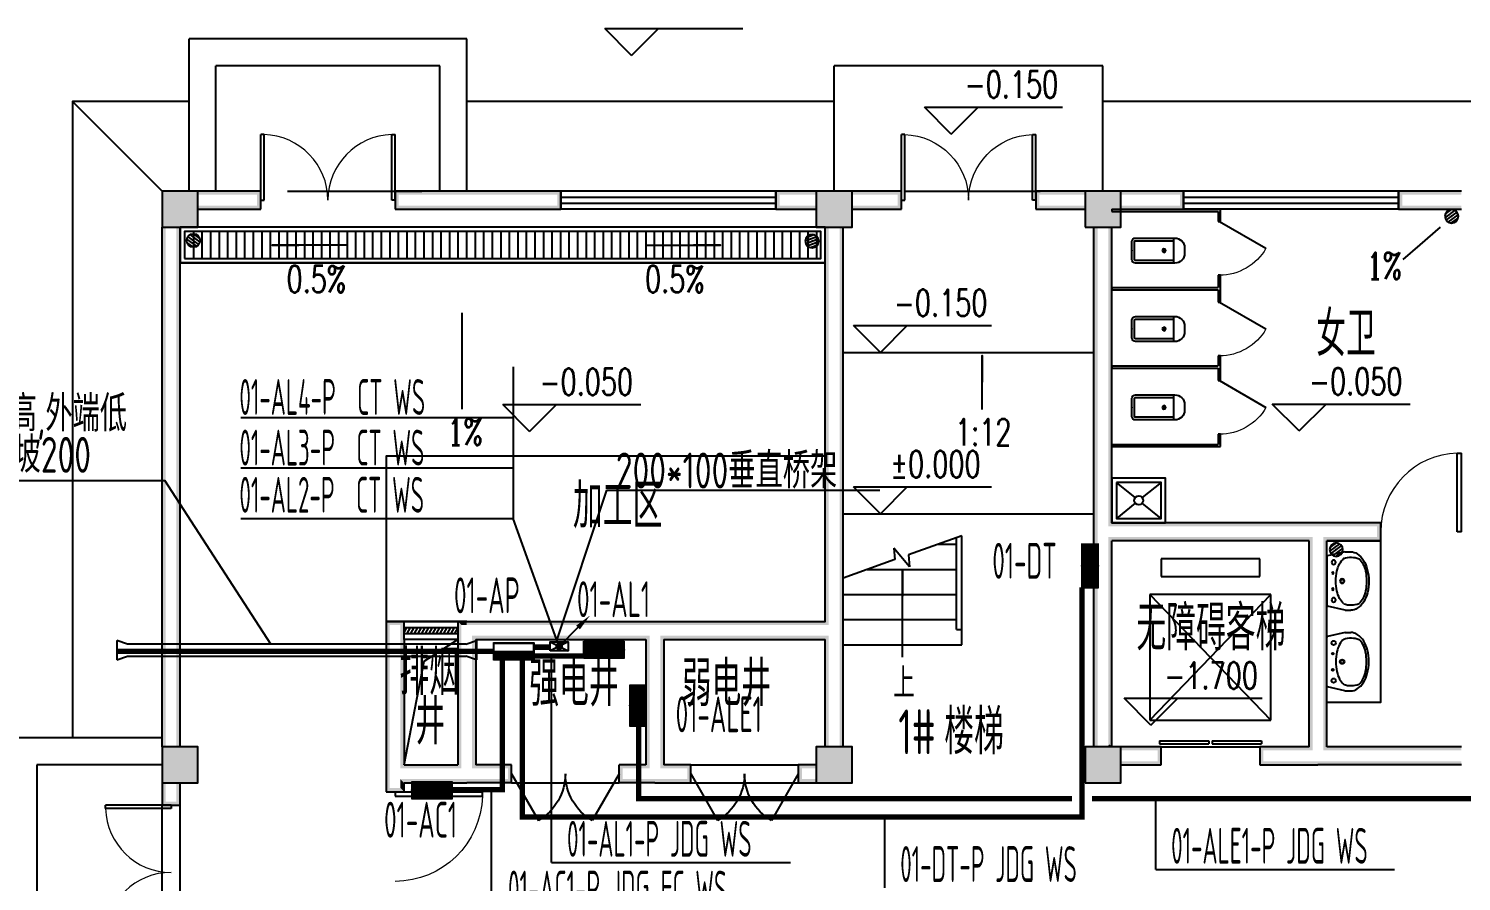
# Model space of a CAD drawing. Extents: x 6250600 to 6678662, y -692028 to -290561.
# Drawn here: x 6483806 to 6499796, y -579303 to -569790 of the extents above; entities that cross this region are included whole.
import ezdxf
from ezdxf.enums import TextEntityAlignment as Align

# ---------------------------------------------------------------- set-up
doc = ezdxf.new("R2010")
doc.units = 0
doc.header["$LTSCALE"] = 1000
doc.header["$MEASUREMENT"] = 0
doc.linetypes.add('DASH', pattern=[0.35, 0.25, -0.1])
doc.linetypes.add('DASHEDX2', pattern=[1.5, 1, -0.5])
doc.layers.get('0').update_dxf_attribs({"linetype": 'CONTINUOUS'})
for name, color, linetype in [('EQUIP-箱柜', 3, 'CONTINUOUS'), ('LWIRE', 4, 'CONTINUOUS'), ('PUB_HATCH', 8, 'CONTINUOUS'), ('SIG_TEXT', 7, 'CONTINUOUS'), ('SYST', 7, 'CONTINUOUS'), ('WIRE-照明', 1, 'CONTINUOUS'), ('建筑底图', 251, 'CONTINUOUS'), ('排水', 221, 'CONTINUOUS'), ('电信', 7, 'CONTINUOUS')]:
    doc.layers.add(name, color=color, linetype=linetype)
doc.styles.add('_TCH_AXIS', font='COMPLEX', dxfattribs={"bigfont": 'GBCBIG'})
doc.styles.add('_TCH_DIM', font='SIMPLEX', dxfattribs={"bigfont": 'GBCBIG'})
doc.styles.add('_TEL_DIM', font='sceie.shx', dxfattribs={"width": 0.8, "height": 3.5, "bigfont": 'sceic.shx'})
doc.styles.add('SCEI', font='sceie.shx', dxfattribs={"width": 0.8, "height": 400, "bigfont": 'sceic.shx'})
doc.styles.add('schuco', font='sceie.shx', dxfattribs={"width": 0.7, "bigfont": 'sceic.shx'})
doc.styles.get("Standard").update_dxf_attribs({"font": 'GBENOR', "bigfont": 'GBCBIG'})

# ---------------------------------------------------------------- blocks, each defined once
blk = doc.blocks.new('*X35')
at = {"color": 0}
for p, q in [((-250, 33), (-83, 200)), ((-250, 68), (-118, 200)), ((-250, 104), (-154, 200)), ((-250, 139), (-189, 200)), ((-250, 174), (-224, 200)), ((-247, 0), (-47, 200)), ((-212, 0), (-12, 200)), ((-177, 0), (23, 200)), ((-141, 0), (59, 200)), ((-106, 0), (94, 200)), ((-71, 0), (129, 200)), ((-35, 0), (165, 200)), ((0, 0), (200, 200)), ((35, 0), (235, 200)), ((71, 0), (250, 179)), ((106, 0), (250, 144)), ((141, 0), (250, 109)), ((177, 0), (250, 73)), ((212, 0), (250, 38)), ((247, 0), (250, 3))]:
    blk.add_line(p, q, dxfattribs=at)
blk = doc.blocks.new('$equip$00002943')
for p, q in [((-0.75, 0.6), (-0.75, 0)), ((0.75, 0.6), (-0.75, 0.6)), ((0.75, 0), (0.75, 0.6)), ((-0.75, 0), (0.75, 0))]:
    blk.add_line(p, q)
for points, const_width in [([(-0.75, 0.3), (0.75, 0.3)], 0.6), ([(-0.75, 0.6), (-0.75, 0), (0.75, 0), (0.75, 0.6), (-0.75, 0.6), (-0.75, 0)], 0.0667)]:
    blk.add_lwpolyline(points, dxfattribs=dict(const_width=const_width))
for p in [(0, 0.6), (-0.75, 0.3), (0, 0), (0.75, 0.3)]:
    blk.add_point(p)
at = {"xscale": 0.00300000000061118, "yscale": 0.00300000000061118, "zscale": 0.00300000000061118}
blk.add_blockref('*X35', (0, 0), dxfattribs=at)
at = {"color": 7, "style": '_TEL_DIM', "flags": 1}
for tag in ['A', 'REMARK']:
    blk.add_attdef(tag, text='', height=0.00002, dxfattribs=at).set_placement((0, 0), align=Align.MIDDLE_CENTER)
blk = doc.blocks.new('*X67')
at = {"color": 0}
for p, q in [((-250, 33), (-183, 100)), ((-250, 68), (-218, 100)), ((-247, 0), (-147, 100)), ((-212, 0), (-112, 100)), ((-177, 0), (-77, 100)), ((-141, 0), (-41, 100)), ((-106, 0), (-6, 100)), ((-71, 0), (29, 100)), ((-35, 0), (65, 100)), ((0, 0), (100, 100)), ((35, 0), (135, 100)), ((71, 0), (171, 100)), ((106, 0), (206, 100)), ((141, 0), (241, 100)), ((177, 0), (250, 73)), ((212, 0), (250, 38)), ((247, 0), (250, 3))]:
    blk.add_line(p, q, dxfattribs=at)
blk = doc.blocks.new('$equip$00002929')
for p, q in [((-0.75, 0.6), (-0.75, 0)), ((0.75, 0.6), (-0.75, 0.6)), ((0.75, 0), (0.75, 0.6)), ((-0.75, 0.3), (0.75, 0.3)), ((-0.75, 0), (0.75, 0))]:
    blk.add_line(p, q)
for points, const_width in [([(-0.75, 0.6), (-0.75, 0), (0.75, 0), (0.75, 0.6), (-0.75, 0.6), (-0.75, 0)], 0.0667), ([(-0.75, 0.15), (0.75, 0.15)], 0.3)]:
    blk.add_lwpolyline(points, dxfattribs=dict(const_width=const_width))
for p in [(0, 0.6), (-0.75, 0.3), (0, 0), (0.75, 0.3)]:
    blk.add_point(p)
at = {"xscale": 0.00300000000061118, "yscale": 0.00300000000061118, "zscale": 0.00300000000061118}
blk.add_blockref('*X67', (0, 0), dxfattribs=at)
at = {"color": 7, "style": '_TEL_DIM', "flags": 1}
for tag in ['A', 'REMARK']:
    blk.add_attdef(tag, text='', height=0.00002, dxfattribs=at).set_placement((0, 0), align=Align.MIDDLE_CENTER)
blk = doc.blocks.new('$TelecSys$00000079')
for p, q in [((0.7, 0.7), (0, 0)), ((0.104, 0.104), (0.104, 0.104)), ((-0.104, -0.104), (-0.104, -0.104))]:
    blk.add_line(p, q)
at = {"const_width": 0.142}
blk.add_lwpolyline([(-0.071, 0, 1), (0.071, 0, 1)], format="xyb", close=True, dxfattribs=at)
blk.add_solid([(0.63, 0.77), (0.77, 0.63), (1.15, 1.15)])
at = {"width": 0.8, "flags": 9}
blk.add_attdef('A', (0, 0), '', height=0.00002, dxfattribs=at)
blk = doc.blocks.new('_LV12')
for p, q in [((-250, -50), (-39, -219)), ((39, -219), (250, -50)), ((-250, -450), (-39, -281)), ((39, -281), (250, -450))]:
    blk.add_line(p, q)
for points in [[(300, -500), (300, 0), (-300, 0), (-300, -500)], [(250, -450), (250, -50), (-250, -50), (-250, -450)]]:
    blk.add_lwpolyline(points, close=True)
blk.add_circle((0, -250), 50)
blk = doc.blocks.new('$plan$00000344')
for p, q in [((-280, -10), (-280, 0)), ((280, 0), (280, -10)), ((-251, -189), (-251, -186)), ((-248, -183), (-250, -185))]:
    blk.add_line(p, q)
for points in [[(-280, 0), (280, 0)], [(-326, -200), (-280, -5)], [(326, -204), (280, -5)]]:
    blk.add_lwpolyline(points)
for points in [[(253, -188, 0.098208), (193, -141, 0.066287), (110, -111, 0.052428), (0, -100, 0.052428), (-110, -111, 0.066287), (-193, -141, 0.093876), (-251, -186, 0.171377)], [(-326, -200, 0.008223), (-326, -204, 0.149285)], [(-326, -266, 0.149285), (-304, -337, 0.107079), (-231, -408, 0.075625), (-131, -450, 0.062436), (-1, -467, 0.062436), (130, -452, 0.075625), (230, -410, 0.107079), (304, -339, 0.149285), (326, -268, 0.005205), (326, -266, 0.086596)], [(-250, -358, 0.091341), (-193, -401, 0.066287), (-110, -431, 0.052428), (0, -442, 0.052428), (110, -431, 0.066287), (193, -401, 0.091756), (250, -358, 0.171377)]]:
    blk.add_lwpolyline(points, format="xyb")
at = {"flags": 128}
for points in [[(-326, -204), (-326, -268)], [(326, -204), (326, -268)]]:
    blk.add_lwpolyline(points, dxfattribs=at)
for points in [[(-253, -188, 0.172546), (-250, -358, 0.726395)], [(253, -188, -0.172546), (250, -358, -0.726395)]]:
    blk.add_lwpolyline(points, format="xyb", dxfattribs=at)
for centre, radius in [((-210, -75), 24), ((-210, -75), 24), ((-210, -75), 24), ((-90, -65), 10), ((0, -170), 25), ((90, -65), 10), ((210, -75), 24)]:
    blk.add_circle(centre, radius)
at = {"lineweight": 13}
blk.add_circle((0, -170), 15, dxfattribs=at)
blk.add_arc((-250, -186), 1, 131.3224, 180)
blk = doc.blocks.new('$lvtry$00000171')
at = {"layer": '排水'}
for p, q in [((-74, 11), (-11, 74)), ((-70, -27), (27, 70)), ((-53, -53), (53, 53)), ((-27, -70), (70, 27)), ((11, -74), (74, -11))]:
    blk.add_line(p, q, dxfattribs=at)
blk.add_circle((0, 0), 75, dxfattribs=at)
blk.add_point((0, 0), dxfattribs=at)
blk = doc.blocks.new('$lvtry$00000200')
at = {"color": 0}
for p, q in [((-110, -40), (-110, -470)), ((100, -30), (-100, -30)), ((110, -470), (110, -40))]:
    blk.add_line(p, q, dxfattribs=at)
blk.add_lwpolyline([(100, 0), (-100, 0, 0.414214), (-140, -40), (-140, -480, 0.414214), (-30, -590), (30, -590, 0.414214), (140, -480), (140, -40, 0.414214)], format="xyb", close=True, dxfattribs=at)
blk.add_lwpolyline([(140, -470), (-140, -470)], dxfattribs=at)
blk.add_circle((0, -359), 20, dxfattribs=at)
for centre, start, end in [((-100, -40), 90, 180), ((100, -40), 0, 90)]:
    blk.add_arc(centre, 10, start, end, dxfattribs=at)
for p in [(0, 0), (0, -359)]:
    blk.add_point(p, dxfattribs=at)
blk = doc.blocks.new('$TCHSYS$APDOOR2D')
blk.add_line((0.5, 0), (0, 0.866))
at = {"lineweight": 13}
blk.add_arc((0.5, 0), 1, 120, 180, dxfattribs=at)
blk = doc.blocks.new('$WINLIB2D$00000039')
at = {"color": 0}
for points in [[(-0.5, 0.5), (-0.5, -0.5)], [(0.5, 0.5), (-0.5, 0.5)], [(0.5, -0.5), (0.5, 0.5)], [(-0.5, 0.167), (0.5, 0.167)], [(-0.452, -0.167), (-0.5, 0.084)], [(-0.384, -0.167), (-0.448, 0.167)], [(-0.316, -0.167), (-0.38, 0.167)], [(-0.248, -0.167), (-0.312, 0.167)], [(-0.18, -0.167), (-0.244, 0.167)], [(-0.112, -0.167), (-0.176, 0.167)], [(-0.044, -0.167), (-0.108, 0.167)], [(0.024, -0.167), (-0.04, 0.167)], [(0.092, -0.167), (0.028, 0.167)], [(0.16, -0.167), (0.096, 0.167)], [(0.228, -0.167), (0.164, 0.167)], [(0.296, -0.167), (0.232, 0.167)], [(0.364, -0.167), (0.3, 0.167)], [(0.432, -0.167), (0.368, 0.167)], [(0.5, -0.167), (0.436, 0.167)], [(-0.5, -0.167), (0.5, -0.167)], [(0.5, -0.5), (-0.5, -0.5)]]:
    blk.add_lwpolyline(points, dxfattribs=at)
blk = doc.blocks.new('$TCHSYS$LDOR22D')
for p, q in [((-0.517, 0.833), (-0.017, 0.833)), ((-0.517, 0.833), (-0.517, 0.667)), ((-0.017, 0.833), (-0.017, 0.667)), ((0.017, 0.833), (0.017, 0.667)), ((0.017, 0.833), (0.517, 0.833)), ((0.517, 0.833), (0.517, 0.667)), ((-0.517, 0.667), (-0.017, 0.667)), ((0.017, 0.667), (0.517, 0.667)), ((-0.5, 0.5), (0.5, 0.5))]:
    blk.add_line(p, q)
blk = doc.blocks.new('_FZH')
blk.add_lwpolyline([(-0.5, -0.5), (0.5, -0.5), (0.5, 0.5), (-0.5, 0.5)], close=True)
at = {"layer": 'PUB_HATCH'}
blk.add_solid([(-0.5, -0.5), (0.5, -0.5), (-0.5, 0.5), (0.5, 0.5)], dxfattribs=at)
blk = doc.blocks.new('$DorLib2D$00000002')
for p, q in [((-0.5, 0), (-0.5, 0.4875)), ((-0.475, 0.4875), (-0.5, 0.4875)), ((-0.475, 0), (-0.475, 0.4875)), ((0.475, 0), (0.475, 0.4875)), ((0.475, 0.4875), (0.5, 0.4875)), ((0.5, 0), (0.5, 0.4875)), ((-0.5, 0), (-0.475, 0)), ((0.5, 0), (0.475, 0))]:
    blk.add_line(p, q)
at = {"lineweight": 13}
for centre, start, end in [((-0.4875, 0), 0, 88.53072), ((0.4875, 0), 91.46928, 180)]:
    blk.add_arc(centre, 0.4875, start, end, dxfattribs=at)
blk = doc.blocks.new('$DorLib2D$00000231')
at = {"color": 0}
for p, q in [((-0.5, 0), (-0.25, 0.433)), ((0.5, 0), (0.25, 0.433))]:
    blk.add_line(p, q, dxfattribs=at)
for centre, start, end in [((-0.5, 0), 0, 60), ((0.5, 0), 120, 180)]:
    blk.add_arc(centre, 0.5, start, end, dxfattribs=at)
blk = doc.blocks.new('$DorLib2D$00000001')
for p, q in [((0.45, 0.975), (0.5, 0.975)), ((0.45, 0), (0.45, 0.975)), ((0.5, 0), (0.5, 0.975)), ((0.5, 0), (0.45, 0))]:
    blk.add_line(p, q)
at = {"lineweight": 13}
blk.add_arc((0.475, 0), 0.975, 91.4693, 180, dxfattribs=at)
blk = doc.blocks.new('$WINLIB2D$00000001')
at = {"color": 0}
for points in [[(-0.5, 0.5), (-0.5, -0.5)], [(-0.5, 0.5), (0.5, 0.5)], [(0.5, -0.5), (0.5, 0.5)], [(0.5, 0.1667), (-0.5, 0.1667)], [(0.5, -0.1667), (-0.5, -0.1667)], [(-0.5, -0.5), (0.5, -0.5)]]:
    blk.add_lwpolyline(points, dxfattribs=at)

msp = doc.modelspace()

# ---------------------------------------------------------------- hatches: boundary and pattern name
at = {"layer": '建筑底图'}
for points in [[(6485695.6, -571602.9), (6485295.6, -571602.9), (6485335.6, -571642.9), (6485655.6, -571642.9)], [(6485295.6, -571602.9), (6485295.6, -572002.9), (6485335.6, -571962.9), (6485335.6, -571642.9)], [(6485695.6, -572002.9), (6485695.6, -571602.9), (6485655.6, -571642.9), (6485655.6, -571962.9)], [(6485695.6, -571602.9), (6485695.6, -571642.9), (6486355.6, -571642.9), (6486395.6, -571602.9)], [(6486395.6, -571802.9), (6486395.6, -571602.9), (6486355.6, -571642.9), (6486355.6, -571762.9)], [(6489745.9, -571602.9), (6487895.6, -571602.9), (6487935.6, -571642.9), (6489705.9, -571642.9)], [(6487895.6, -571602.9), (6487895.6, -571802.9), (6487935.6, -571762.9), (6487935.6, -571642.9)], [(6489745.9, -571802.9), (6489745.9, -571602.9), (6489705.9, -571642.9), (6489705.9, -571762.9)], [(6492595.6, -571642.9), (6492595.6, -571602.9), (6492145.9, -571602.9), (6492185.9, -571642.9)], [(6492145.9, -571602.9), (6492145.9, -571802.9), (6492185.9, -571762.9), (6492185.9, -571642.9)], [(6492995.6, -571602.9), (6492595.6, -571602.9), (6492635.6, -571642.9), (6492955.6, -571642.9)], [(6492595.6, -571602.9), (6492595.6, -572002.9), (6492635.6, -571962.9), (6492635.6, -571642.9)], [(6492995.6, -572002.9), (6492995.6, -571602.9), (6492955.6, -571642.9), (6492955.6, -571962.9)], [(6492995.6, -571602.9), (6492995.6, -571642.9), (6493505.6, -571642.9), (6493545.6, -571602.9)], [(6493545.6, -571802.9), (6493545.6, -571602.9), (6493505.6, -571642.9), (6493505.6, -571762.9)], [(6495595.6, -571642.9), (6495595.6, -571602.9), (6495045.6, -571602.9), (6495085.6, -571642.9)], [(6495045.6, -571602.9), (6495045.6, -571802.9), (6495085.6, -571762.9), (6495085.6, -571642.9)], [(6495995.6, -571602.9), (6495595.6, -571602.9), (6495635.6, -571642.9), (6495955.6, -571642.9)], [(6495595.6, -571602.9), (6495595.6, -572002.9), (6495635.6, -571962.9), (6495635.6, -571642.9)], [(6495995.6, -572002.9), (6495995.6, -571602.9), (6495955.6, -571642.9), (6495955.6, -571962.9)], [(6495995.6, -571602.9), (6495995.6, -571642.9), (6496655.6, -571642.9), (6496695.6, -571602.9)], [(6496695.6, -571802.9), (6496695.6, -571602.9), (6496655.6, -571642.9), (6496655.6, -571762.9)], [(6499795.6, -571642.9), (6499795.6, -571602.9), (6499095.6, -571602.9), (6499135.6, -571642.9)], [(6499095.6, -571602.9), (6499095.6, -571802.9), (6499135.6, -571762.9), (6499135.6, -571642.9)], [(6485695.6, -571762.9), (6485695.6, -571802.9), (6486395.6, -571802.9), (6486355.6, -571762.9)], [(6487895.6, -571802.9), (6489745.9, -571802.9), (6489705.9, -571762.9), (6487935.6, -571762.9)], [(6492595.6, -571802.9), (6492595.6, -571762.9), (6492185.9, -571762.9), (6492145.9, -571802.9)], [(6492995.6, -571762.9), (6492995.6, -571802.9), (6493545.6, -571802.9), (6493505.6, -571762.9)], [(6495595.6, -571802.9), (6495595.6, -571762.9), (6495085.6, -571762.9), (6495045.6, -571802.9)], [(6495995.6, -571762.9), (6495995.6, -571802.9), (6496695.6, -571802.9), (6496655.6, -571762.9)], [(6499795.6, -571802.9), (6499795.6, -571762.9), (6499135.6, -571762.9), (6499095.6, -571802.9)], [(6485295.6, -572002.9), (6485695.6, -572002.9), (6485655.6, -571962.9), (6485335.6, -571962.9)], [(6485335.6, -572002.9), (6485295.6, -572002.9), (6485295.6, -577802.9), (6485335.6, -577802.9)], [(6485495.6, -572002.9), (6485455.6, -572002.9), (6485455.6, -577802.9), (6485495.6, -577802.9)], [(6492595.6, -572002.9), (6492995.6, -572002.9), (6492955.6, -571962.9), (6492635.6, -571962.9)], [(6492735.6, -572002.9), (6492695.6, -572002.9), (6492695.6, -576402.9), (6492735.6, -576442.9)], [(6492895.6, -572002.9), (6492855.6, -572002.9), (6492855.6, -576502.9), (6492895.6, -576502.9)], [(6495595.6, -572002.9), (6495995.6, -572002.9), (6495955.6, -571962.9), (6495635.6, -571962.9)], [(6495735.6, -572002.9), (6495695.6, -572002.9), (6495695.6, -575402.9), (6495735.6, -575402.9)], [(6495895.6, -572002.9), (6495855.6, -572002.9), (6495855.6, -575342.9), (6495895.6, -575302.9)], [(6497895.6, -575302.9), (6495895.6, -575302.9), (6495855.6, -575342.9), (6497895.6, -575342.9)], [(6498195.6, -575302.9), (6497895.6, -575302.9), (6497895.6, -575342.9), (6498195.6, -575342.9)], [(6498895.6, -575302.9), (6498195.6, -575302.9), (6498195.6, -575342.9), (6498855.6, -575342.9)], [(6498895.6, -575502.9), (6498895.6, -575302.9), (6498855.6, -575342.9), (6498855.6, -575462.9)], [(6495695.6, -577802.9), (6495735.6, -577802.9), (6495735.6, -575402.9), (6495695.6, -575402.9)], [(6497895.6, -575502.9), (6495895.6, -575502.9), (6495855.6, -575462.9), (6497895.6, -575462.9)], [(6495855.6, -577802.9), (6495895.6, -577802.9), (6495895.6, -575502.9), (6495855.6, -575462.9)], [(6498095.6, -575502.9), (6497895.6, -575502.9), (6497895.6, -575462.9), (6498135.6, -575462.9)], [(6498095.6, -577802.9), (6498095.6, -575502.9), (6498135.6, -575462.9), (6498135.6, -577842.9)], [(6498295.6, -577802.9), (6498295.6, -575502.9), (6498255.6, -575462.9), (6498255.6, -577842.9)], [(6498295.6, -575502.9), (6498895.6, -575502.9), (6498855.6, -575462.9), (6498255.6, -575462.9)], [(6487795.6, -576402.9), (6487795.6, -578002.9), (6487835.6, -578002.9), (6487835.6, -576442.9)], [(6487995.6, -576402.9), (6487795.6, -576402.9), (6487835.6, -576442.9), (6487955.6, -576442.9)], [(6487995.6, -576602.9), (6487995.6, -576402.9), (6487955.6, -576442.9), (6487955.6, -576562.9)], [(6488695.6, -576402.9), (6488595.6, -576402.9), (6488635.6, -576442.9), (6488695.6, -576442.9)], [(6488595.6, -576402.9), (6488595.6, -576602.9), (6488635.6, -576562.9), (6488635.6, -576442.9)], [(6488695.6, -576402.9), (6490795.6, -576402.9), (6490795.6, -576442.9), (6488695.6, -576442.9)], [(6490795.6, -576402.9), (6492695.6, -576402.9), (6492735.6, -576442.9), (6490795.6, -576442.9)], [(6487995.6, -576602.9), (6487995.6, -578002.9), (6487955.6, -578042.9), (6487955.6, -576562.9)], [(6488595.6, -576602.9), (6488595.6, -578002.9), (6488635.6, -578042.9), (6488635.6, -576562.9)], [(6488795.6, -576602.9), (6490695.6, -576602.9), (6490735.6, -576562.9), (6488755.6, -576562.9)], [(6488795.6, -576602.9), (6488795.6, -578002.9), (6488755.6, -578042.9), (6488755.6, -576562.9)], [(6490695.6, -576602.9), (6490695.6, -578002.9), (6490735.6, -578042.9), (6490735.6, -576562.9)], [(6490895.6, -576602.9), (6492695.6, -576602.9), (6492735.6, -576562.9), (6490855.6, -576562.9)], [(6490895.6, -576602.9), (6490895.6, -578002.9), (6490855.6, -578042.9), (6490855.6, -576562.9)], [(6492695.6, -577802.9), (6492735.6, -577802.9), (6492735.6, -576562.9), (6492695.6, -576602.9)], [(6492855.6, -577802.9), (6492895.6, -577802.9), (6492895.6, -576502.9), (6492855.6, -576502.9)], [(6485695.6, -577802.9), (6485295.6, -577802.9), (6485335.6, -577842.9), (6485655.6, -577842.9)], [(6485295.6, -577802.9), (6485295.6, -578202.9), (6485335.6, -578162.9), (6485335.6, -577842.9)], [(6485695.6, -578202.9), (6485695.6, -577802.9), (6485655.6, -577842.9), (6485655.6, -578162.9)], [(6492995.6, -577802.9), (6492595.6, -577802.9), (6492635.6, -577842.9), (6492955.6, -577842.9)], [(6492595.6, -577802.9), (6492595.6, -578202.9), (6492635.6, -578162.9), (6492635.6, -577842.9)], [(6492995.6, -578202.9), (6492995.6, -577802.9), (6492955.6, -577842.9), (6492955.6, -578162.9)], [(6495995.6, -577802.9), (6495595.6, -577802.9), (6495635.6, -577842.9), (6495955.6, -577842.9)], [(6495595.6, -577802.9), (6495595.6, -578202.9), (6495635.6, -578162.9), (6495635.6, -577842.9)], [(6495839, -577802.9), (6495895.6, -577802.9), (6495867.3, -577774.7)], [(6495995.6, -578202.9), (6495995.6, -577802.9), (6495955.6, -577842.9), (6495955.6, -578162.9)], [(6495995.6, -577802.9), (6495995.6, -577842.9), (6496405.6, -577842.9), (6496445.6, -577802.9)], [(6496445.6, -578002.9), (6496445.6, -577802.9), (6496405.6, -577842.9), (6496405.6, -577962.9)], [(6498095.6, -577802.9), (6497545.6, -577802.9), (6497585.6, -577842.9), (6498135.6, -577842.9)], [(6497545.6, -577802.9), (6497545.6, -578002.9), (6497585.6, -577962.9), (6497585.6, -577842.9)], [(6499795.6, -577842.9), (6499795.6, -577802.9), (6498295.6, -577802.9), (6498255.6, -577842.9)], [(6487795.6, -578002.9), (6487795.6, -578302.9), (6487835.6, -578262.9), (6487835.6, -578002.9)], [(6487995.6, -578002.9), (6488595.6, -578002.9), (6488635.6, -578042.9), (6487955.6, -578042.9)], [(6489195.7, -578002.9), (6488795.6, -578002.9), (6488755.6, -578042.9), (6489195.7, -578042.9)], [(6489195.7, -578202.9), (6489195.7, -578002.9), (6489155.7, -578002.9), (6489155.7, -578202.9)], [(6490695.6, -578002.9), (6490395.7, -578002.9), (6490395.7, -578042.9), (6490735.6, -578042.9)], [(6490395.7, -578202.9), (6490395.7, -578002.9), (6490435.7, -578002.9), (6490435.7, -578202.9)], [(6491195.7, -578002.9), (6490895.6, -578002.9), (6490855.6, -578042.9), (6491155.7, -578042.9)], [(6491195.7, -578202.9), (6491195.7, -578002.9), (6491155.7, -578042.9), (6491155.7, -578162.9)], [(6492595.6, -578042.9), (6492595.6, -578002.9), (6492395.7, -578002.9), (6492435.7, -578042.9)], [(6492395.7, -578002.9), (6492395.7, -578202.9), (6492435.7, -578162.9), (6492435.7, -578042.9)], [(6495995.6, -577962.9), (6495995.6, -578002.9), (6496445.6, -578002.9), (6496405.6, -577962.9)], [(6497545.6, -578002.9), (6498195.6, -578002.9), (6498195.6, -577962.9), (6497585.6, -577962.9)], [(6499795.6, -578002.9), (6499795.6, -577962.9), (6498195.6, -577962.9), (6498195.6, -578002.9)], [(6485295.6, -578202.9), (6485695.6, -578202.9), (6485655.6, -578162.9), (6485335.6, -578162.9)], [(6487995.6, -578302.9), (6487995.6, -578202.9), (6487955.6, -578162.9), (6487955.6, -578262.9)], [(6487995.6, -578202.9), (6488695.6, -578202.9), (6488695.6, -578162.9), (6487955.6, -578162.9)], [(6489195.7, -578202.9), (6488695.6, -578202.9), (6488695.6, -578162.9), (6489195.7, -578162.9)], [(6490795.6, -578202.9), (6490395.7, -578202.9), (6490395.7, -578162.9), (6490795.6, -578162.9)], [(6490795.6, -578202.9), (6491195.7, -578202.9), (6491155.7, -578162.9), (6490795.6, -578162.9)], [(6492595.6, -578202.9), (6492595.6, -578162.9), (6492435.7, -578162.9), (6492395.7, -578202.9)], [(6492595.6, -578202.9), (6492995.6, -578202.9), (6492955.6, -578162.9), (6492635.6, -578162.9)], [(6495595.6, -578202.9), (6495995.6, -578202.9), (6495955.6, -578162.9), (6495635.6, -578162.9)], [(6485335.6, -578202.9), (6485295.6, -578202.9), (6485295.6, -578452.9), (6485335.6, -578412.9)], [(6485495.6, -578202.9), (6485455.6, -578202.9), (6485455.6, -578412.9), (6485495.6, -578452.9)], [(6487795.6, -578302.9), (6487995.6, -578302.9), (6487955.6, -578262.9), (6487835.6, -578262.9)], [(6485295.6, -578452.9), (6485495.6, -578452.9), (6485455.6, -578412.9), (6485335.6, -578412.9)]]:
    msp.add_hatch(color=256, dxfattribs=at).paths.add_polyline_path(points)
h = msp.add_hatch(dxfattribs=at)
h.set_pattern_fill('LINE', color=256, scale=100, angle=90)
h.set_pattern_definition([(90, (-38067824.63, -1652072.31), (-95.25, 6e-15), [])])
h.paths.add_polyline_path([(6492645.6, -572052.9), (6485645.6, -572052.9), (6485645.6, -572352.9), (6492645.6, -572352.9)])

# ---------------------------------------------------------------- linework, layer by layer
at = {"color": 3}
for p in [(6480255.7, -574829.2), (6486507.1, -576656.6)]:
    msp.add_line(p, (6485326.3, -574829.2), dxfattribs=at)
for p, q in [((6490255.7, -574936.9), (6493303.9, -574936.9)), ((6489626.7, -576631.3), (6489826.7, -576731.3)), ((6489826.7, -576631.3), (6489626.7, -576731.3))]:
    msp.add_line(p, q)
msp.add_lwpolyline([(6489626.7, -576731.3), (6489626.7, -576631.3), (6489826.7, -576631.3), (6489826.7, -576731.3)], close=True)
at = {"layer": 'SIG_TEXT', "linetype": 'ByBlock'}
for p, q in [((6489213.5, -573561.4), (6489213.5, -575255.4)), ((6486172.8, -574126), (6489213.5, -574126)), ((6486172.8, -574690.7), (6489213.5, -574690.7)), ((6486172.8, -575255.4), (6489213.5, -575255.4)), ((6489642.7, -579093.7), (6489642.7, -576817.2)), ((6488971.1, -579648.8), (6488971.1, -578276.1)), ((6496384.8, -579171.6), (6496384.8, -578380.3)), ((6493361.3, -579375.2), (6493361.3, -578584)), ((6489642.7, -579093.7), (6492306.9, -579093.7)), ((6496384.8, -579171.6), (6499049, -579171.6))]:
    msp.add_line(p, q, dxfattribs=at)
at = {"layer": 'SIG_TEXT'}
for p, q in [((6490255.7, -574936.9), (6489699, -576604.2)), ((6489735, -576704.4), (6489213.5, -575255.4))]:
    msp.add_line(p, q, dxfattribs=at)
at = {"layer": 'WIRE-照明', "color": 2, "linetype": 'Continuous', "const_width": 60}
for points in [[(6489316, -576827.3), (6489316, -578584), (6495561.9, -578584), (6495561.9, -576023.1)], [(6488995.6, -576737.3), (6484792, -576737.3)], [(6489445.6, -576690.4), (6489626.7, -576690.4)], [(6488532.5, -578281.2), (6489093.3, -578281.2), (6489093.3, -576827.3)], [(6489445.6, -576788.5), (6490000.9, -576788.5)], [(6495449.4, -578380.3), (6490613.3, -578380.3), (6490613.3, -577567.2)], [(6507260.3, -583734.7), (6507260.3, -578380.3), (6495674.4, -578380.3)]]:
    msp.add_lwpolyline(points, dxfattribs=at)
at = {"layer": '建筑底图'}
for p, q in [((6490535.5, -570089.5), (6490235.5, -569789.5)), ((6490235.5, -569789.5), (6491775.7, -569789.5)), ((6490535.5, -570089.5), (6490835.5, -569789.5)), ((6485595.6, -571602.9), (6485595.6, -569902.9)), ((6488695.6, -569902.9), (6485595.6, -569902.9)), ((6488695.6, -571602.9), (6488695.6, -569902.9)), ((6485895.6, -571602.9), (6485895.6, -570202.9)), ((6488395.6, -570202.9), (6485895.6, -570202.9)), ((6488395.6, -571602.9), (6488395.6, -570202.9)), ((6492795.6, -571602.9), (6492795.6, -570202.9)), ((6495795.6, -570202.9), (6492795.6, -570202.9)), ((6495795.6, -571602.9), (6495795.6, -570202.9)), ((6485295.6, -571602.9), (6484295.6, -570602.9)), ((6494102.4, -570964.9), (6493802.4, -570664.9)), ((6493802.4, -570664.9), (6495342.7, -570664.9)), ((6494102.4, -570964.9), (6494402.4, -570664.9)), ((6486395.6, -571602.9), (6485695.6, -571602.9)), ((6486395.6, -571802.9), (6486395.6, -571602.9)), ((6486695.6, -571602.9), (6488195.6, -571602.9)), ((6489745.9, -571602.9), (6487895.6, -571602.9)), ((6487895.6, -571602.9), (6487895.6, -571802.9)), ((6489745.9, -571802.9), (6489745.9, -571602.9)), ((6492595.6, -571602.9), (6492145.9, -571602.9)), ((6492145.9, -571602.9), (6492145.9, -571802.9)), ((6493545.6, -571602.9), (6492995.6, -571602.9)), ((6493545.6, -571802.9), (6493545.6, -571602.9)), ((6493595.6, -571602.9), (6495095.6, -571602.9)), ((6495595.6, -571602.9), (6495045.6, -571602.9)), ((6495045.6, -571602.9), (6495045.6, -571802.9)), ((6496695.6, -571602.9), (6495995.6, -571602.9)), ((6496695.6, -571802.9), (6496695.6, -571602.9)), ((6499795.6, -571602.9), (6499095.6, -571602.9)), ((6499095.6, -571602.9), (6499095.6, -571802.9)), ((6485695.6, -571802.9), (6486395.6, -571802.9)), ((6487895.6, -571802.9), (6489745.9, -571802.9)), ((6492145.9, -571802.9), (6492595.6, -571802.9)), ((6492995.6, -571802.9), (6493545.6, -571802.9)), ((6495045.6, -571802.9), (6495595.6, -571802.9)), ((6495895.6, -571802.9), (6495895.6, -571827.9)), ((6495895.6, -571802.9), (6497108.1, -571802.9)), ((6495895.6, -571827.9), (6497083.1, -571827.9)), ((6495995.6, -571802.9), (6496695.6, -571802.9)), ((6497083.1, -571827.9), (6497083.1, -571940.4)), ((6497083.1, -571940.4), (6497108.1, -571940.4)), ((6497108.1, -571940.4), (6497108.1, -571802.9)), ((6499095.6, -571802.9), (6499795.6, -571802.9)), ((6485295.6, -577802.9), (6485295.6, -572002.9)), ((6485495.6, -577802.9), (6485495.6, -572002.9)), ((6492695.6, -576402.9), (6492695.6, -572002.9)), ((6492895.6, -576502.9), (6492895.6, -572002.9)), ((6495695.6, -575402.9), (6495695.6, -572002.9)), ((6495895.6, -575302.9), (6495895.6, -572002.9)), ((6497083.1, -572540.4), (6497083.1, -572677.9)), ((6497108.1, -572540.4), (6497083.1, -572540.4)), ((6497108.1, -572690.4), (6497108.1, -572540.4)), ((6495895.6, -572677.9), (6495895.6, -572702.9)), ((6495895.6, -572677.9), (6497083.1, -572677.9)), ((6495895.6, -572702.9), (6497083.1, -572702.9)), ((6497083.1, -572702.9), (6497083.1, -572840.4)), ((6497108.1, -572840.4), (6497108.1, -572690.4)), ((6497083.1, -572840.4), (6497108.1, -572840.4)), ((6493312.5, -573402.9), (6493012.5, -573102.9)), ((6493012.5, -573102.9), (6494552.7, -573102.9)), ((6493312.5, -573402.9), (6493612.5, -573102.9)), ((6492895.6, -573402.9), (6495695.6, -573402.9)), ((6497083.1, -573440.4), (6497083.1, -573552.9)), ((6497108.1, -573440.4), (6497083.1, -573440.4)), ((6497108.1, -573565.4), (6497108.1, -573440.4)), ((6495895.6, -573552.9), (6495895.6, -573577.9)), ((6495895.6, -573552.9), (6497083.1, -573552.9)), ((6495895.6, -573577.9), (6497083.1, -573577.9)), ((6497083.1, -573577.9), (6497083.1, -573715.4)), ((6497108.1, -573715.4), (6497108.1, -573565.4)), ((6497083.1, -573715.4), (6497108.1, -573715.4)), ((6489397.6, -574284.1), (6489097.6, -573984.1)), ((6489097.6, -573984.1), (6490637.8, -573984.1)), ((6489397.6, -574284.1), (6489697.6, -573984.1)), ((6497985.2, -574278.2), (6497685.2, -573978.2)), ((6497685.2, -573978.2), (6499225.4, -573978.2)), ((6497985.2, -574278.2), (6498285.2, -573978.2)), ((6497083.1, -574315.4), (6497083.1, -574427.9)), ((6497108.1, -574315.4), (6497083.1, -574315.4)), ((6497108.1, -574452.9), (6497108.1, -574315.4)), ((6495895.6, -574427.9), (6495895.6, -574452.9)), ((6495895.6, -574427.9), (6497083.1, -574427.9)), ((6495895.6, -574452.9), (6497108.1, -574452.9)), ((6493312.5, -575202.9), (6493012.5, -574902.9)), ((6493012.5, -574902.9), (6494552.7, -574902.9)), ((6493312.5, -575202.9), (6493612.5, -574902.9)), ((6492895.6, -575202.9), (6495695.6, -575202.9)), ((6497895.6, -575302.9), (6495895.6, -575302.9)), ((6498195.6, -575302.9), (6497895.6, -575302.9)), ((6498895.6, -575302.9), (6498195.6, -575302.9)), ((6498895.6, -575502.9), (6498895.6, -575302.9)), ((6494220.6, -575446.3), (6493623.9, -575659.4)), ((6494220.6, -576492.9), (6494220.6, -575446.3)), ((6494220.6, -576492.9), (6494220.6, -575446.3)), ((6495695.6, -577802.9), (6495695.6, -575402.9)), ((6493634.9, -575794), (6493463.2, -575586.9)), ((6493463.2, -575586.9), (6493473.5, -575713.2)), ((6493950.1, -575542.9), (6494160.6, -575542.9)), ((6494160.6, -576492.9), (6494160.6, -575467.8)), ((6497895.6, -575502.9), (6495895.6, -575502.9)), ((6495895.6, -577802.9), (6495895.6, -575502.9)), ((6498095.6, -575502.9), (6497895.6, -575502.9)), ((6498095.6, -577802.9), (6498095.6, -575502.9)), ((6498295.6, -577802.9), (6498295.6, -575502.9)), ((6498295.6, -575502.9), (6498895.6, -575502.9)), ((6493473.5, -575713.2), (6492895.6, -575919.6)), ((6493623.9, -575659.4), (6493634.9, -575794)), ((6497545.6, -575702.9), (6496445.6, -575702.9)), ((6496445.6, -575702.9), (6496445.6, -575902.9)), ((6497545.6, -575902.9), (6497545.6, -575702.9)), ((6492895.6, -576662.9), (6492895.6, -575919.6)), ((6493166.1, -575822.9), (6494160.6, -575822.9)), ((6496445.6, -575902.9), (6497545.6, -575902.9)), ((6492895.6, -576102.9), (6494160.6, -576102.9)), ((6496320.6, -577502.9), (6497670.6, -576102.9)), ((6496320.6, -576102.9), (6497670.6, -577502.9)), ((6497670.6, -576102.9), (6496320.6, -576102.9)), ((6496320.6, -576102.9), (6496320.6, -577502.9)), ((6497670.6, -577502.9), (6497670.6, -576102.9)), ((6487795.6, -576402.9), (6487795.6, -578002.9)), ((6487995.6, -576402.9), (6487795.6, -576402.9)), ((6487995.6, -576602.9), (6487995.6, -576402.9)), ((6488695.6, -576402.9), (6488595.6, -576402.9)), ((6488595.6, -576402.9), (6488595.6, -576602.9)), ((6488695.6, -576402.9), (6490795.6, -576402.9)), ((6490795.6, -576402.9), (6492695.6, -576402.9)), ((6492895.6, -576382.9), (6494160.6, -576382.9)), ((6492895.6, -577802.9), (6492895.6, -576502.9)), ((6494160.6, -576492.9), (6494220.6, -576492.9)), ((6494220.6, -576662.9), (6494220.6, -576492.9)), ((6487995.6, -576602.9), (6487995.6, -578002.9)), ((6488595.6, -576602.9), (6488595.6, -578002.9)), ((6488795.6, -576602.9), (6490695.6, -576602.9)), ((6488795.6, -576602.9), (6488795.6, -578002.9)), ((6490695.6, -576602.9), (6490695.6, -578002.9)), ((6490895.6, -576602.9), (6492695.6, -576602.9)), ((6490895.6, -576602.9), (6490895.6, -578002.9)), ((6492695.6, -577802.9), (6492695.6, -576602.9)), ((6492895.6, -576662.9), (6494220.6, -576662.9)), ((6496331.1, -577559.7), (6496031.1, -577259.7)), ((6496031.1, -577259.7), (6497571.3, -577259.7)), ((6496331.1, -577559.7), (6496631.1, -577259.7)), ((6496320.6, -577502.9), (6497670.6, -577502.9)), ((6485295.6, -577702.9), (6483595.6, -577702.9)), ((6496445.6, -577802.9), (6495995.6, -577802.9)), ((6496445.6, -578002.9), (6496445.6, -577802.9)), ((6498095.6, -577802.9), (6497545.6, -577802.9)), ((6497545.6, -577802.9), (6497545.6, -578002.9)), ((6499795.6, -577802.9), (6498295.6, -577802.9)), ((6483895.6, -578002.9), (6483895.6, -580402.9)), ((6485295.6, -578002.9), (6483895.6, -578002.9)), ((6487795.6, -578002.9), (6487795.6, -578302.9)), ((6487995.6, -578002.9), (6488595.6, -578002.9)), ((6489195.7, -578002.9), (6488795.6, -578002.9)), ((6489195.7, -578202.9), (6489195.7, -578002.9)), ((6490695.6, -578002.9), (6490395.7, -578002.9)), ((6490395.7, -578202.9), (6490395.7, -578002.9)), ((6491195.7, -578002.9), (6490895.6, -578002.9)), ((6491195.7, -578002.9), (6492395.7, -578002.9)), ((6491195.7, -578202.9), (6491195.7, -578002.9)), ((6492595.6, -578002.9), (6492395.7, -578002.9)), ((6492395.7, -578002.9), (6492395.7, -578202.9)), ((6495995.6, -578002.9), (6496445.6, -578002.9)), ((6497545.6, -578002.9), (6498195.6, -578002.9)), ((6499795.6, -578002.9), (6498195.6, -578002.9)), ((6485295.6, -578202.9), (6485295.6, -578452.9)), ((6485495.6, -578452.9), (6485495.6, -578202.9)), ((6487795.6, -578302.9), (6487995.6, -578302.9)), ((6487995.6, -578302.9), (6487995.6, -578202.9)), ((6487995.6, -578202.9), (6488695.6, -578202.9)), ((6489195.7, -578202.9), (6488695.6, -578202.9)), ((6489195.7, -578202.9), (6490395.7, -578202.9)), ((6490795.6, -578202.9), (6490395.7, -578202.9)), ((6490795.6, -578202.9), (6491195.7, -578202.9)), ((6491195.7, -578202.9), (6492395.7, -578202.9)), ((6492395.7, -578202.9), (6492595.6, -578202.9)), ((6485295.6, -579952.9), (6485295.6, -578452.9)), ((6485295.6, -578452.9), (6485495.6, -578452.9)), ((6485495.6, -579952.9), (6485495.6, -578452.9))]:
    msp.add_line(p, q, dxfattribs=at)
for points in [[(6485595.6, -570602.9), (6484295.6, -570602.9), (6484295.6, -577702.9)], [(6492795.6, -570602.9), (6488695.6, -570602.9)], [(6508495.6, -577702.9), (6508495.6, -570602.9), (6495795.6, -570602.9)], [(6492595.6, -572002.9), (6485695.6, -572002.9)], [(6499147.3, -572365), (6499336.6, -572200), (6499562.7, -572002.9)], [(6487357, -572206.6), (6486522.1, -572206.6), (6486822.1, -572206.6)], [(6490692.6, -572206.6), (6491527.4, -572206.6), (6491227.4, -572206.6)], [(6492695.6, -572402.9), (6485495.6, -572402.9)], [(6488643.4, -574035.4), (6488643.4, -573260.1), (6488643.4, -572960.1)], [(6494449, -574038.7), (6494449, -573434.6), (6494449, -573734.6)], [(6498295.6, -577302.9), (6498895.6, -577302.9), (6498895.6, -575502.9), (6498295.6, -575502.9)], [(6493558.1, -576802.9), (6493558.1, -575822.9), (6493558.1, -576122.9)], [(6487995.6, -578002.9), (6488220.9, -576846), (6488595.6, -576602.9)]]:
    msp.add_lwpolyline(points, dxfattribs=at)
for points in [[(6485495.6, -572402.9), (6492695.6, -572402.9), (6492695.6, -572002.9), (6485495.6, -572002.9)], [(6485545.6, -572352.9), (6492645.6, -572352.9), (6492645.6, -572052.9), (6485545.6, -572052.9)], [(6487795.6, -576402.9), (6492695.6, -576402.9), (6492695.6, -574558.3), (6487795.6, -574558.3)]]:
    msp.add_lwpolyline(points, close=True, dxfattribs=at)
at = {"layer": '电信'}
for p, q in [((6484907.6, -576656.6), (6484792, -576615.4)), ((6484792, -576615.4), (6484792, -576832.3)), ((6488686.8, -576656.6), (6484907.6, -576656.6)), ((6488686.8, -576656.6), (6488802.4, -576615.4)), ((6488802.4, -576615.4), (6488802.4, -576832.3)), ((6484792, -576832.3), (6484907.6, -576791)), ((6484907.6, -576791), (6488686.8, -576791)), ((6488802.4, -576832.3), (6488686.8, -576791))]:
    msp.add_line(p, q, dxfattribs=at)

# ---------------------------------------------------------------- block references
at = {"layer": 'EQUIP-箱柜', "linetype": 'DASH', "xscale": 320, "yscale": 300, "zscale": 300, "rotation": 90}
msp.add_blockref('$equip$00002943', (6495741.9, -575783.1), dxfattribs=at)
at = {"layer": 'EQUIP-箱柜', "color": 1, "xscale": 300, "yscale": 300, "zscale": 300}
for name, p in [('$equip$00002929', (6489220.6, -576827.3)), ('$equip$00002943', (6490225.9, -576810.3)), ('$equip$00002943', (6488307.5, -578377.4))]:
    msp.add_blockref(name, p, dxfattribs=at)
at = {"layer": 'EQUIP-箱柜', "color": 1, "xscale": 300, "yscale": 300, "zscale": 300, "rotation": 270}
msp.add_blockref('$equip$00002943', (6490515.6, -577342.2), dxfattribs=at)
at = {"layer": 'LWIRE', "color": 1, "xscale": 300, "yscale": 300, "zscale": 300}
msp.add_blockref('$TelecSys$00000079', (6489726.7, -576681.3), dxfattribs=at)
at = {"layer": '建筑底图'}
for name, p, xscale, yscale, zscale in [('$DorLib2D$00000002', (6487145.6, -571702.9), 1500, 1500, 1500), ('_FZH', (6485495.6, -571802.9), 400, 400, 400), ('_FZH', (6492795.6, -571802.9), 400, 400, 400), ('_FZH', (6495795.6, -571802.9), 400, 400, 400), ('$WINLIB2D$00000039', (6488295.6, -576502.9), 600, -200.0000002086163, 600), ('_FZH', (6485495.6, -578002.9), 400, 400, 400), ('_FZH', (6492795.6, -578002.9), 400, 400, 400), ('_FZH', (6495795.6, -578002.9), 400, 400, 400), ('$DorLib2D$00000231', (6489795.7, -578102.9), 1200, -1200, 1200)]:
    msp.add_blockref(name, p, dxfattribs=dict(at, xscale=xscale, yscale=yscale, zscale=zscale))
for name, p, xscale, yscale, zscale, rotation in [('$DorLib2D$00000002', (6494295.6, -571702.9), -1500, 1500, -1500, 3.741039478200037e-08), ('$WINLIB2D$00000001', (6490945.9, -571702.9), -2400, -200.0000051602256, -2400, 3.741023490988482e-08), ('$WINLIB2D$00000001', (6497895.6, -571702.9), -2400, -199.9999987673946, -2400, 359.9999999876254), ('$TCHSYS$APDOOR2D', (6497095.6, -572240.4), -600, 600, 25, 270), ('$TCHSYS$APDOOR2D', (6497095.6, -573140.4), -600, 600, 25, 270), ('$TCHSYS$APDOOR2D', (6497095.6, -574015.4), -600, 600, 25, 270), ('$DorLib2D$00000001', (6499345.6, -575402.9), -900, -900, -900, 180), ('$TCHSYS$LDOR22D', (6496995.6, -577902.9), -1100, -200.0000006614719, -1100, 180), ('$DorLib2D$00000231', (6491795.7, -578102.9), -1200, 1200, -1200, 179.9999995616815), ('$DorLib2D$00000001', (6487895.6, -578802.9), -1000, 1000, -1000, 270.0000000001779), ('$DorLib2D$00000002', (6485395.6, -579202.9), 1500, 1500, 1500, 90.00000045925906)]:
    msp.add_blockref(name, p, dxfattribs=dict(at, xscale=xscale, yscale=yscale, zscale=zscale, rotation=rotation))
at = {"layer": '建筑底图', "yscale": -1}
for name, p, rotation in [('$lvtry$00000171', (6499687.3, -571882.9), 81.34549654432831), ('$lvtry$00000171', (6492549, -572159.8), 66.11978372768051), ('$lvtry$00000200', (6496117.7, -572265.4), 269.9999999999155), ('$lvtry$00000200', (6496117.7, -573140.4), 269.9999999999155), ('$lvtry$00000200', (6496117.7, -574015.4), 269.9999999999155), ('$lvtry$00000171', (6498399.1, -575602), 261.3454965443283), ('$plan$00000344', (6498295.6, -575952.9), 270)]:
    msp.add_blockref(name, p, dxfattribs=dict(at, rotation=rotation))
at = {"layer": '建筑底图', "xscale": -1, "yscale": -1, "rotation": 278.6545034556717}
msp.add_blockref('$lvtry$00000171', (6485644.6, -572152.9), dxfattribs=at)
at = {"layer": '建筑底图'}
for name, p, rotation in [('_LV12', (6496195.6, -575302.9), 180), ('$plan$00000344', (6498295.6, -576852.9), 90)]:
    msp.add_blockref(name, p, dxfattribs=dict(at, rotation=rotation))

# ---------------------------------------------------------------- texts
at = {"color": 3, "style": 'SCEI', "width": 0.8}
for s, p in [('要求预埋热镀锌钢管内端高,外端低', (6480251.4, -574284.1)), ('预埋热镀锌钢管伸出散水坡200', (6480294.2, -574744.7)), ('200*100垂直桥架', (6490359.5, -574919.1))]:
    msp.add_text(s, height=400, dxfattribs=at).set_placement(p)
at = {"layer": 'SYST', "linetype": 'DASHEDX2', "style": 'SCEI'}
for s, width, p in [('01-AL4-P  CT WS', 0.55, (6486158.2, -574099)), ('01-AL3-P  CT WS', 0.55, (6486158.2, -574663.7)), ('01-AL2-P  CT WS', 0.55, (6486158.2, -575190.1)), ('01-DT', 0.6, (6494561, -575926.4)), ('01-AP', 0.6, (6488553.1, -576312.1)), ('01-AL1', 0.6, (6489925.9, -576355.4)), ('01-ALE1', 0.6, (6491026.9, -577639.3)), ('01-AC1', 0.6, (6487772.6, -578815.4)), ('01-AL1-P JDG WS', 0.55, (6489814.7, -579028.4)), ('01-ALE1-P JDG WS', 0.55, (6496556.8, -579106.2)), ('01-DT-P JDG WS', 0.55, (6493533.3, -579309.9)), ('01-AC1-P JDG FC WS', 0.55, (6489155.9, -579583.5))]:
    msp.add_text(s, height=400, dxfattribs=dict(at, width=width)).set_placement(p)
at = {"layer": '建筑底图'}
for s, height, style, width, p in [('-0.150', 297.5, '_TCH_DIM', 0.705882, (6494252.7, -570559.9)), ('1%', 297.5, '_TCH_AXIS', 0.705882, (6498738.2, -572582.7)), ('0.5%', 297.5, '_TCH_DIM', 0.705882, (6486684.3, -572732)), ('0.5%', 297.5, '_TCH_DIM', 0.705882, (6490685.2, -572732)), ('-0.150', 297.5, '_TCH_DIM', 0.705882, (6493462.7, -572997.9)), ('女卫', 500, 'schuco', 0.7, (6498176.8, -573445.5)), ('-0.050', 297.5, '_TCH_DIM', 0.705882, (6489507.8, -573879.1)), ('-0.050', 297.5, '_TCH_DIM', 0.705882, (6498095.4, -573873.2)), ('1%', 297.5, '_TCH_AXIS', 0.705882, (6488478.4, -574437.9)), ('1:12', 297.5, '_TCH_DIM', 0.705882, (6494144, -574441.2)), ('%%P0.000', 297.5, '_TCH_DIM', 0.705882, (6493422.7, -574797.9)), ('加工区', 500, 'schuco', 0.7, (6489880.4, -575363.4)), ('无障碍客梯', 500, 'schuco', 0.7, (6496169.4, -576727)), ('排烟', 500, 'schuco', 0.7, (6487944.5, -577222.7)), ('强电井', 500, 'schuco', 0.7, (6489392.9, -577346.8)), ('弱电井', 500, 'schuco', 0.7, (6491094.5, -577346.8)), ('-1.700', 297.5, '_TCH_DIM', 0.705882, (6496481.3, -577154.7)), ('井', 500, 'schuco', 0.7, (6488120.9, -577772.6)), ('1#', 500, 'schuco', 0.7, (6493512.2, -577884.8)), ('楼梯', 500, 'schuco', 0.7, (6494024.7, -577884.8))]:
    msp.add_text(s, height=height, dxfattribs=dict(at, style=style, width=width)).set_placement(p)
at = {"layer": '建筑底图', "style": '_TCH_DIM'}
msp.add_text('上', height=337.6, dxfattribs=at).set_placement((6493453.9, -577257.9))

doc.saveas('drawing.dxf')
